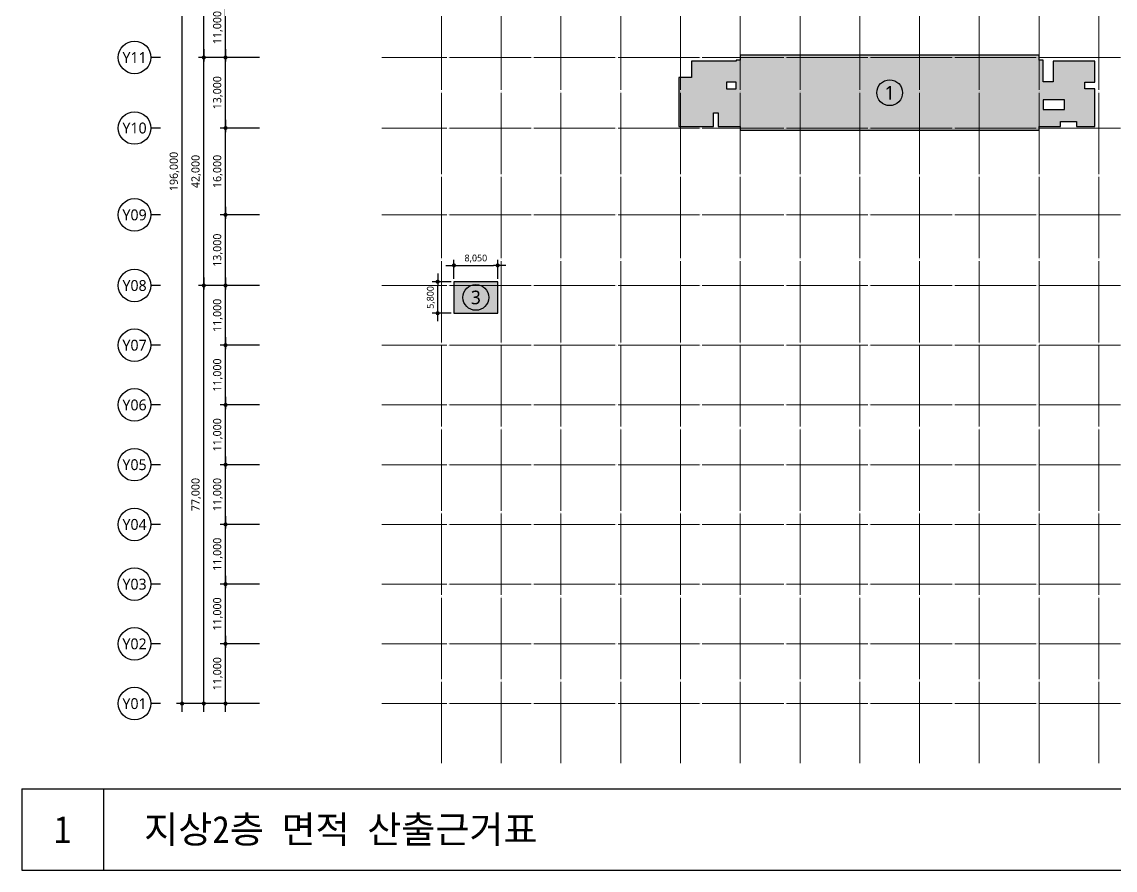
# Model space of a CAD drawing. Header units: millimetres. Extents: x 1877297 to 3504506, y 1389503 to 1925703.
# Drawn here: x 2717297 to 2918548, y 1657603 to 1813823 of the extents above; entities that cross this region are included whole.
import ezdxf
from ezdxf.enums import TextEntityAlignment as Align

# ---------------------------------------------------------------- set-up
doc = ezdxf.new("R2010")
doc.units = ezdxf.units.MM
doc.header["$LTSCALE"] = 5
doc.header["$MEASUREMENT"] = 0
doc.header["$PDSIZE"] = -10
doc.linetypes.add('CEN', pattern=[62, 60, -1, 0, -1])
doc.layers.get('0').update_dxf_attribs({"linetype": 'CONTINUOUS'})
doc.layers.get('Defpoints').update_dxf_attribs({"color": 153, "linetype": 'CONTINUOUS'})
for name, color, linetype, lineweight in [('A-AREA-LIN1', 4, 'CONTINUOUS', 25), ('A-AXIS-BUBL', 7, 'CONTINUOUS', 25), ('A-AXIS-LINE', 1, 'CEN', 15), ('A-DIMS', 7, 'CONTINUOUS', 25), ('A-XXXX-HATC', 8, 'CONTINUOUS', 18), ('A-XXXX-TABL', 7, 'CONTINUOUS', 25), ('A-XXXX-TXT2', 3, 'CONTINUOUS', 25)]:
    doc.layers.add(name, color=color, linetype=linetype, lineweight=lineweight)
doc.layers.add('AA-AREA', color=7, linetype='CONTINUOUS')
doc.layers.add('면적용', color=30, linetype='CONTINUOUS', plot=False)
doc.styles.add('HY울릉도L', font='')
doc.styles.add('돋움', font='')
doc.styles.add('맑은고딕', font='malgun.ttf')
doc.styles.get('HY울릉도L').set_extended_font_data('HYwulM')
doc.styles.get('돋움').set_extended_font_data('DotumChe')
doc.dimstyles.new('CDIM', dxfattribs={"dimtxt": 3, "dimasz": 1.5, "dimexe": 2, "dimexo": 1, "dimgap": 1, "dimtad": 1, "dimdec": 0, "dimrnd": 0.5, "dimzin": 0, "dimdsep": 32, "dimlunit": 6, "dimtxsty": 'HY울릉도L', "dimblk1": '_CIDOT', "dimblk2": '_CIDOT', "dimsah": 1, "dimcen": 5.5, "dimclrd": 2, "dimclre": 2, "dimclrt": 7, "dimadec": 0, "dimazin": 0, "dimtfac": 1, "dimtdec": 0, "dimtix": 1, "dimtmove": 2, "dimatfit": 1, "dimldrblk": '_CIDOT', "dimfxl": 1, "dimtolj": 1, "dimtzin": 0, "dimlwd": -1, "dimarcsym": 0})

# ---------------------------------------------------------------- blocks, each defined once
blk = doc.blocks.new('면적중심선')
at = {"layer": 'A-AXIS-LINE', "ltscale": 50}
for points in [[(676821, 1781471), (676821, 1999471)], [(687821, 1781471), (687821, 1999471)], [(698821, 1781471), (698821, 1999471)], [(709821, 1781471), (709821, 1999471)], [(720821, 1781471), (720821, 1999471)], [(731821, 1781471), (731821, 1999471)], [(742821, 1781471), (742821, 1999471)], [(753821, 1781471), (753821, 1999471)], [(764821, 1781471), (764821, 1999471)], [(775821, 1781471), (775821, 1999471)], [(786821, 1781471), (786821, 1999471)], [(797821, 1781471), (797821, 1999471)], [(808821, 1781471), (808821, 1999471)], [(819821, 1781471), (819821, 1999471)], [(830821, 1781471), (830821, 1999471)], [(841821, 1781471), (841821, 1999471)], [(852821, 1781471), (852821, 1999471)], [(863821, 1988471), (665821, 1988471)], [(863821, 1977471), (665821, 1977471)], [(863821, 1966471), (665821, 1966471)], [(863821, 1955471), (665821, 1955471)], [(863821, 1944471), (665821, 1944471)], [(863821, 1933471), (665821, 1933471)], [(863821, 1922471), (665821, 1922471)], [(863821, 1911471), (665821, 1911471)], [(863821, 1898471), (665821, 1898471)], [(863821, 1882471), (665821, 1882471)], [(863821, 1869471), (665821, 1869471)], [(863821, 1858471), (665821, 1858471)], [(863821, 1847471), (665821, 1847471)], [(863821, 1836471), (665821, 1836471)], [(863821, 1825471), (665821, 1825471)], [(863821, 1814471), (665821, 1814471)], [(863821, 1803471), (665821, 1803471)], [(863821, 1792471), (665821, 1792471)]]:
    blk.add_lwpolyline(points, dxfattribs=at)
blk = doc.blocks.new('_CIDOT')
at = {"color": 0, "linetype": 'ByBlock'}
blk.add_line((2, 0), (-1, 0), dxfattribs=at)
at = {"color": 0, "linetype": 'ByBlock', "const_width": 0.5}
blk.add_lwpolyline([(-0.25, 0, 1), (0.25, 0, 1)], format="xyb", close=True, dxfattribs=at)
blk = doc.blocks.new('*D3')
at = {"layer": 'A-DIMS', "lineweight": -2, "transparency": 16777216}
for p, q in [((93193, 67121), (85943, 67121)), ((93193, 56121), (85943, 56121))]:
    blk.add_line(p, q, dxfattribs=at)
at = {"layer": 'A-DIMS', "transparency": 16777216}
blk.add_line((86943, 56871), (86943, 66371), dxfattribs=at)
at = {"layer": 'Defpoints', "color": 0, "transparency": 16777216}
for p in [(86943, 67121), (93693, 67121), (93693, 56121)]:
    blk.add_point(p, dxfattribs=at)
at = {"layer": 'A-DIMS', "transparency": 16777216, "xscale": 750, "yscale": 750, "zscale": 750}
for p, rotation in [((86943, 67121), 90), ((86943, 56121), 270)]:
    blk.add_blockref('_CIDOT', p, dxfattribs=dict(at, rotation=rotation))
at = {"layer": 'A-DIMS', "color": 3, "transparency": 16777216, "insert": (85538, 61621), "char_height": 1500, "attachment_point": 5, "rotation": 90, "style": '맑은고딕'}
blk.add_mtext('\\A1;11,000', dxfattribs=at)
blk = doc.blocks.new('*D4')
at = {"layer": 'A-DIMS', "lineweight": -2, "transparency": 16777216}
for p, q in [((93193, 78121), (85943, 78121)), ((93193, 67121), (85943, 67121))]:
    blk.add_line(p, q, dxfattribs=at)
at = {"layer": 'A-DIMS', "transparency": 16777216}
blk.add_line((86943, 67871), (86943, 77371), dxfattribs=at)
at = {"layer": 'Defpoints', "color": 0, "transparency": 16777216}
for p in [(86943, 78121), (93693, 78121), (93693, 67121)]:
    blk.add_point(p, dxfattribs=at)
at = {"layer": 'A-DIMS', "transparency": 16777216, "xscale": 750, "yscale": 750, "zscale": 750}
for p, rotation in [((86943, 78121), 90), ((86943, 67121), 270)]:
    blk.add_blockref('_CIDOT', p, dxfattribs=dict(at, rotation=rotation))
at = {"layer": 'A-DIMS', "color": 3, "transparency": 16777216, "insert": (85538, 72621), "char_height": 1500, "attachment_point": 5, "rotation": 90, "style": '맑은고딕'}
blk.add_mtext('\\A1;11,000', dxfattribs=at)
blk = doc.blocks.new('*D5')
at = {"layer": 'A-DIMS', "lineweight": -2, "transparency": 16777216}
for p, q in [((93193, 89121), (85943, 89121)), ((93193, 78121), (85943, 78121))]:
    blk.add_line(p, q, dxfattribs=at)
at = {"layer": 'A-DIMS', "transparency": 16777216}
blk.add_line((86943, 78871), (86943, 88371), dxfattribs=at)
at = {"layer": 'Defpoints', "color": 0, "transparency": 16777216}
for p in [(86943, 89121), (93693, 89121), (93693, 78121)]:
    blk.add_point(p, dxfattribs=at)
at = {"layer": 'A-DIMS', "transparency": 16777216, "xscale": 750, "yscale": 750, "zscale": 750}
for p, rotation in [((86943, 89121), 90), ((86943, 78121), 270)]:
    blk.add_blockref('_CIDOT', p, dxfattribs=dict(at, rotation=rotation))
at = {"layer": 'A-DIMS', "color": 3, "transparency": 16777216, "insert": (85538, 83621), "char_height": 1500, "attachment_point": 5, "rotation": 90, "style": '맑은고딕'}
blk.add_mtext('\\A1;11,000', dxfattribs=at)
blk = doc.blocks.new('*D6')
at = {"layer": 'A-DIMS', "lineweight": -2, "transparency": 16777216}
for p, q in [((93193, 100121), (85943, 100121)), ((93193, 89121), (85943, 89121))]:
    blk.add_line(p, q, dxfattribs=at)
at = {"layer": 'A-DIMS', "transparency": 16777216}
blk.add_line((86943, 89871), (86943, 99371), dxfattribs=at)
at = {"layer": 'Defpoints', "color": 0, "transparency": 16777216}
for p in [(86943, 100121), (93693, 100121), (93693, 89121)]:
    blk.add_point(p, dxfattribs=at)
at = {"layer": 'A-DIMS', "transparency": 16777216, "xscale": 750, "yscale": 750, "zscale": 750}
for p, rotation in [((86943, 100121), 90), ((86943, 89121), 270)]:
    blk.add_blockref('_CIDOT', p, dxfattribs=dict(at, rotation=rotation))
at = {"layer": 'A-DIMS', "color": 3, "transparency": 16777216, "insert": (85538, 94621), "char_height": 1500, "attachment_point": 5, "rotation": 90, "style": '맑은고딕'}
blk.add_mtext('\\A1;11,000', dxfattribs=at)
blk = doc.blocks.new('*D7')
at = {"layer": 'A-DIMS', "lineweight": -2, "transparency": 16777216}
for p, q in [((93193, 111121), (85943, 111121)), ((93193, 100121), (85943, 100121))]:
    blk.add_line(p, q, dxfattribs=at)
at = {"layer": 'A-DIMS', "transparency": 16777216}
blk.add_line((86943, 100871), (86943, 110371), dxfattribs=at)
at = {"layer": 'Defpoints', "color": 0, "transparency": 16777216}
for p in [(86943, 111121), (93693, 111121), (93693, 100121)]:
    blk.add_point(p, dxfattribs=at)
at = {"layer": 'A-DIMS', "transparency": 16777216, "xscale": 750, "yscale": 750, "zscale": 750}
for p, rotation in [((86943, 111121), 90), ((86943, 100121), 270)]:
    blk.add_blockref('_CIDOT', p, dxfattribs=dict(at, rotation=rotation))
at = {"layer": 'A-DIMS', "color": 3, "transparency": 16777216, "insert": (85538, 105621), "char_height": 1500, "attachment_point": 5, "rotation": 90, "style": '맑은고딕'}
blk.add_mtext('\\A1;11,000', dxfattribs=at)
blk = doc.blocks.new('*D8')
at = {"layer": 'A-DIMS', "lineweight": -2, "transparency": 16777216}
for p, q in [((93193, 122121), (85943, 122121)), ((93193, 111121), (85943, 111121))]:
    blk.add_line(p, q, dxfattribs=at)
at = {"layer": 'A-DIMS', "transparency": 16777216}
blk.add_line((86943, 111871), (86943, 121371), dxfattribs=at)
at = {"layer": 'Defpoints', "color": 0, "transparency": 16777216}
for p in [(86943, 122121), (93693, 122121), (93693, 111121)]:
    blk.add_point(p, dxfattribs=at)
at = {"layer": 'A-DIMS', "transparency": 16777216, "xscale": 750, "yscale": 750, "zscale": 750}
for p, rotation in [((86943, 122121), 90), ((86943, 111121), 270)]:
    blk.add_blockref('_CIDOT', p, dxfattribs=dict(at, rotation=rotation))
at = {"layer": 'A-DIMS', "color": 3, "transparency": 16777216, "insert": (85538, 116621), "char_height": 1500, "attachment_point": 5, "rotation": 90, "style": '맑은고딕'}
blk.add_mtext('\\A1;11,000', dxfattribs=at)
blk = doc.blocks.new('*D9')
at = {"layer": 'A-DIMS', "lineweight": -2, "transparency": 16777216}
for p, q in [((93193, 135121), (85943, 135121)), ((93193, 122121), (85943, 122121))]:
    blk.add_line(p, q, dxfattribs=at)
at = {"layer": 'A-DIMS', "transparency": 16777216}
blk.add_line((86943, 122871), (86943, 134371), dxfattribs=at)
at = {"layer": 'Defpoints', "color": 0, "transparency": 16777216}
for p in [(86943, 135121), (93693, 135121), (93693, 122121)]:
    blk.add_point(p, dxfattribs=at)
at = {"layer": 'A-DIMS', "transparency": 16777216, "xscale": 750, "yscale": 750, "zscale": 750}
for p, rotation in [((86943, 135121), 90), ((86943, 122121), 270)]:
    blk.add_blockref('_CIDOT', p, dxfattribs=dict(at, rotation=rotation))
at = {"layer": 'A-DIMS', "color": 3, "transparency": 16777216, "insert": (85538, 128621), "char_height": 1500, "attachment_point": 5, "rotation": 90, "style": '맑은고딕'}
blk.add_mtext('\\A1;13,000', dxfattribs=at)
blk = doc.blocks.new('*D10')
at = {"layer": 'A-DIMS', "lineweight": -2, "transparency": 16777216}
for p, q in [((93193, 151121), (85943, 151121)), ((93193, 135121), (85943, 135121))]:
    blk.add_line(p, q, dxfattribs=at)
at = {"layer": 'A-DIMS', "transparency": 16777216}
blk.add_line((86943, 135871), (86943, 150371), dxfattribs=at)
at = {"layer": 'Defpoints', "color": 0, "transparency": 16777216}
for p in [(86943, 151121), (93693, 151121), (93693, 135121)]:
    blk.add_point(p, dxfattribs=at)
at = {"layer": 'A-DIMS', "transparency": 16777216, "xscale": 750, "yscale": 750, "zscale": 750}
for p, rotation in [((86943, 151121), 90), ((86943, 135121), 270)]:
    blk.add_blockref('_CIDOT', p, dxfattribs=dict(at, rotation=rotation))
at = {"layer": 'A-DIMS', "color": 3, "transparency": 16777216, "insert": (85538, 143121), "char_height": 1500, "attachment_point": 5, "rotation": 90, "style": '맑은고딕'}
blk.add_mtext('\\A1;16,000', dxfattribs=at)
blk = doc.blocks.new('*D11')
at = {"layer": 'A-DIMS', "lineweight": -2, "transparency": 16777216}
for p, q in [((93193, 164121), (85943, 164121)), ((93193, 151121), (85943, 151121))]:
    blk.add_line(p, q, dxfattribs=at)
at = {"layer": 'A-DIMS', "transparency": 16777216}
blk.add_line((86943, 151871), (86943, 163371), dxfattribs=at)
at = {"layer": 'Defpoints', "color": 0, "transparency": 16777216}
for p in [(86943, 164121), (93693, 164121), (93693, 151121)]:
    blk.add_point(p, dxfattribs=at)
at = {"layer": 'A-DIMS', "transparency": 16777216, "xscale": 750, "yscale": 750, "zscale": 750}
for p, rotation in [((86943, 164121), 90), ((86943, 151121), 270)]:
    blk.add_blockref('_CIDOT', p, dxfattribs=dict(at, rotation=rotation))
at = {"layer": 'A-DIMS', "color": 3, "transparency": 16777216, "insert": (85538, 157621), "char_height": 1500, "attachment_point": 5, "rotation": 90, "style": '맑은고딕'}
blk.add_mtext('\\A1;13,000', dxfattribs=at)
blk = doc.blocks.new('*D12')
at = {"layer": 'A-DIMS', "lineweight": -2, "transparency": 16777216}
for p, q in [((93193, 175121), (85943, 175121)), ((93193, 164121), (85943, 164121))]:
    blk.add_line(p, q, dxfattribs=at)
at = {"layer": 'A-DIMS', "transparency": 16777216}
blk.add_line((86943, 164871), (86943, 174371), dxfattribs=at)
at = {"layer": 'Defpoints', "color": 0, "transparency": 16777216}
for p in [(86943, 175121), (93693, 175121), (93693, 164121)]:
    blk.add_point(p, dxfattribs=at)
at = {"layer": 'A-DIMS', "transparency": 16777216, "xscale": 750, "yscale": 750, "zscale": 750}
for p, rotation in [((86943, 175121), 90), ((86943, 164121), 270)]:
    blk.add_blockref('_CIDOT', p, dxfattribs=dict(at, rotation=rotation))
at = {"layer": 'A-DIMS', "color": 3, "transparency": 16777216, "insert": (85538, 169621), "char_height": 1500, "attachment_point": 5, "rotation": 90, "style": '맑은고딕'}
blk.add_mtext('\\A1;11,000', dxfattribs=at)
blk = doc.blocks.new('*D19')
at = {"layer": 'A-DIMS', "lineweight": -2, "transparency": 16777216}
for p, q in [((93193, 122121), (81943, 122121)), ((93193, 45121), (81943, 45121))]:
    blk.add_line(p, q, dxfattribs=at)
at = {"layer": 'A-DIMS', "transparency": 16777216}
blk.add_line((82943, 45871), (82943, 121371), dxfattribs=at)
at = {"layer": 'Defpoints', "color": 0, "transparency": 16777216}
for p in [(82943, 122121), (93693, 122121), (93693, 45121)]:
    blk.add_point(p, dxfattribs=at)
at = {"layer": 'A-DIMS', "transparency": 16777216, "xscale": 750, "yscale": 750, "zscale": 750}
for p, rotation in [((82943, 122121), 90), ((82943, 45121), 270)]:
    blk.add_blockref('_CIDOT', p, dxfattribs=dict(at, rotation=rotation))
at = {"layer": 'A-DIMS', "color": 3, "transparency": 16777216, "insert": (81542, 83621), "char_height": 1500, "attachment_point": 5, "rotation": 90, "style": '맑은고딕'}
blk.add_mtext('\\A1;77,000', dxfattribs=at)
blk = doc.blocks.new('*D20')
at = {"layer": 'A-DIMS', "lineweight": -2, "transparency": 16777216}
for p, q in [((93193, 241121), (77943, 241121)), ((93193, 45121), (77943, 45121))]:
    blk.add_line(p, q, dxfattribs=at)
at = {"layer": 'A-DIMS', "transparency": 16777216}
blk.add_line((78943, 45871), (78943, 240371), dxfattribs=at)
at = {"layer": 'Defpoints', "color": 0, "transparency": 16777216}
for p in [(78943, 241121), (93693, 241121), (93693, 45121)]:
    blk.add_point(p, dxfattribs=at)
at = {"layer": 'A-DIMS', "transparency": 16777216, "xscale": 750, "yscale": 750, "zscale": 750}
for p, rotation in [((78943, 241121), 90), ((78943, 45121), 270)]:
    blk.add_blockref('_CIDOT', p, dxfattribs=dict(at, rotation=rotation))
at = {"layer": 'A-DIMS', "color": 3, "transparency": 16777216, "insert": (77538, 143121), "char_height": 1500, "attachment_point": 5, "rotation": 90, "style": '맑은고딕'}
blk.add_mtext('\\A1;196,000', dxfattribs=at)
blk = doc.blocks.new('*D21')
at = {"layer": 'A-DIMS', "lineweight": -2, "transparency": 16777216}
for p, q in [((93193, 56121), (85943, 56121)), ((93193, 45121), (85943, 45121))]:
    blk.add_line(p, q, dxfattribs=at)
at = {"layer": 'A-DIMS', "transparency": 16777216}
blk.add_line((86943, 45871), (86943, 55371), dxfattribs=at)
at = {"layer": 'Defpoints', "color": 0, "transparency": 16777216}
for p in [(86943, 56121), (93693, 56121), (93693, 45121)]:
    blk.add_point(p, dxfattribs=at)
at = {"layer": 'A-DIMS', "transparency": 16777216, "xscale": 750, "yscale": 750, "zscale": 750}
for p, rotation in [((86943, 56121), 90), ((86943, 45121), 270)]:
    blk.add_blockref('_CIDOT', p, dxfattribs=dict(at, rotation=rotation))
at = {"layer": 'A-DIMS', "color": 3, "transparency": 16777216, "insert": (85538, 50621), "char_height": 1500, "attachment_point": 5, "rotation": 90, "style": '맑은고딕'}
blk.add_mtext('\\A1;11,000', dxfattribs=at)
blk = doc.blocks.new('*D22')
at = {"layer": 'A-DIMS', "lineweight": -2, "transparency": 16777216}
for p, q in [((93193, 164121), (81943, 164121)), ((93193, 122121), (81943, 122121))]:
    blk.add_line(p, q, dxfattribs=at)
at = {"layer": 'A-DIMS', "transparency": 16777216}
blk.add_line((82943, 122871), (82943, 163371), dxfattribs=at)
at = {"layer": 'Defpoints', "color": 0, "transparency": 16777216}
for p in [(82943, 164121), (93693, 164121), (93693, 122121)]:
    blk.add_point(p, dxfattribs=at)
at = {"layer": 'A-DIMS', "transparency": 16777216, "xscale": 750, "yscale": 750, "zscale": 750}
for p, rotation in [((82943, 164121), 90), ((82943, 122121), 270)]:
    blk.add_blockref('_CIDOT', p, dxfattribs=dict(at, rotation=rotation))
at = {"layer": 'A-DIMS', "color": 3, "transparency": 16777216, "insert": (81542, 143121), "char_height": 1500, "attachment_point": 5, "rotation": 90, "style": '맑은고딕'}
blk.add_mtext('\\A1;42,000', dxfattribs=at)
blk = doc.blocks.new('*D23')
at = {"layer": 'A-DIMS', "lineweight": -2, "transparency": 16777216}
for p, q in [((93193, 241121), (81943, 241121)), ((93193, 164121), (81943, 164121))]:
    blk.add_line(p, q, dxfattribs=at)
at = {"layer": 'A-DIMS', "transparency": 16777216}
blk.add_line((82943, 164871), (82943, 240371), dxfattribs=at)
at = {"layer": 'Defpoints', "color": 0, "transparency": 16777216}
for p in [(82943, 241121), (93693, 241121), (93693, 164121)]:
    blk.add_point(p, dxfattribs=at)
at = {"layer": 'A-DIMS', "transparency": 16777216, "xscale": 750, "yscale": 750, "zscale": 750}
for p, rotation in [((82943, 241121), 90), ((82943, 164121), 270)]:
    blk.add_blockref('_CIDOT', p, dxfattribs=dict(at, rotation=rotation))
at = {"layer": 'A-DIMS', "color": 3, "transparency": 16777216, "insert": (81542, 202621), "char_height": 1500, "attachment_point": 5, "rotation": 90, "style": '맑은고딕'}
blk.add_mtext('\\A1;77,000', dxfattribs=at)
blk = doc.blocks.new('*D63')
at = {"layer": 'A-DIMS', "lineweight": -2, "transparency": 16777216}
for p, q in [((2796840, 1766473), (2796840, 1769973)), ((2804890, 1766473), (2804890, 1769973))]:
    blk.add_line(p, q, dxfattribs=at)
at = {"layer": 'A-DIMS', "transparency": 16777216}
blk.add_line((2797590, 1768973), (2804140, 1768973), dxfattribs=at)
at = {"layer": 'Defpoints', "color": 0, "transparency": 16777216}
for p in [(2804890, 1768973), (2796840, 1765973), (2804890, 1765973)]:
    blk.add_point(p, dxfattribs=at)
at = {"layer": 'A-DIMS', "transparency": 16777216, "xscale": 750, "yscale": 750, "zscale": 750, "rotation": 180}
blk.add_blockref('_CIDOT', (2796840, 1768973), dxfattribs=at)
at = {"layer": 'A-DIMS', "transparency": 16777216, "xscale": 750, "yscale": 750, "zscale": 750}
blk.add_blockref('_CIDOT', (2804890, 1768973), dxfattribs=at)
at = {"layer": 'A-DIMS', "color": 3, "transparency": 16777216, "insert": (2800865, 1770224), "char_height": 1250, "attachment_point": 5, "style": '맑은고딕'}
blk.add_mtext('\\A1;8,050', dxfattribs=at)
blk = doc.blocks.new('*D64')
at = {"layer": 'A-DIMS', "lineweight": -2, "transparency": 16777216}
for p, q in [((2796340, 1765973), (2792840, 1765973)), ((2796340, 1760173), (2792840, 1760173))]:
    blk.add_line(p, q, dxfattribs=at)
at = {"layer": 'A-DIMS', "transparency": 16777216}
blk.add_line((2793840, 1760923), (2793840, 1765223), dxfattribs=at)
at = {"layer": 'Defpoints', "color": 0, "transparency": 16777216}
for p in [(2793840, 1765973), (2796840, 1765973), (2796840, 1760173)]:
    blk.add_point(p, dxfattribs=at)
at = {"layer": 'A-DIMS', "transparency": 16777216, "xscale": 750, "yscale": 750, "zscale": 750}
for p, rotation in [((2793840, 1765973), 90), ((2793840, 1760173), 270)]:
    blk.add_blockref('_CIDOT', p, dxfattribs=dict(at, rotation=rotation))
at = {"layer": 'A-DIMS', "color": 3, "transparency": 16777216, "insert": (2792589, 1763073), "char_height": 1250, "attachment_point": 5, "rotation": 90, "style": '맑은고딕'}
blk.add_mtext('\\A1;5,800', dxfattribs=at)
blk = doc.blocks.new('DIM(210222)')
for p, q in [((74943, 164120.6), (73193, 164120.6)), ((74943, 151120.6), (73193, 151120.6)), ((74943, 135120.6), (73193, 135120.6)), ((74943, 122120.6), (73193, 122120.6)), ((74943, 111120.6), (73193, 111120.6)), ((74943, 100120.6), (73193, 100120.6)), ((74943, 89120.6), (73193, 89120.6)), ((74943, 78120.6), (73193, 78120.6)), ((74943, 67120.6), (73193, 67120.6)), ((74943, 56120.6), (73193, 56120.6)), ((74943, 45120.6), (73193, 45120.6))]:
    blk.add_line(p, q)
at = {"layer": 'A-AXIS-BUBL', "ltscale": 0.2}
for centre in [(70193, 164120.6), (70193, 151120.6), (70193, 135120.6), (70193, 122120.6), (70193, 111120.6), (70193, 100120.6), (70193, 89120.6), (70193, 78120.6), (70193, 67120.6), (70193, 56120.6), (70193, 45120.6)]:
    blk.add_circle(centre, 3000, dxfattribs=at)
at = {"layer": 'A-XXXX-TXT2', "ltscale": 0.2, "style": '맑은고딕'}
for s, p in [('Y11', (70193, 164120.6)), ('Y10', (70193, 151120.6)), ('Y09', (70193, 135120.6)), ('Y08', (70193, 122120.6)), ('Y07', (70193, 111120.6)), ('Y06', (70193, 100120.6)), ('Y05', (70193, 89120.6)), ('Y04', (70193, 78120.6)), ('Y03', (70193, 67120.6)), ('Y02', (70193, 56120.6)), ('Y01', (70193, 45120.6))]:
    blk.add_text(s, height=2000, dxfattribs=at).set_placement(p, align=Align.MIDDLE)
at = {"layer": 'A-DIMS'}
for p1, p2, distance, picture, middle in [((93693, 45120.6), (93693, 241120.6), 14750, '*D20', (77538.1, 143120.6)), ((93693, 164120.6), (93693, 241120.6), 10750, '*D23', (81542.2, 202620.6)), ((93693, 164120.6), (93693, 175120.6), 6750, '*D12', (85538.1, 169620.6)), ((93693, 122120.6), (93693, 164120.6), 10750, '*D22', (81542.2, 143120.6)), ((93693, 151120.6), (93693, 164120.6), 6750, '*D11', (85538.1, 157620.6)), ((93693, 135120.6), (93693, 151120.6), 6750, '*D10', (85538.1, 143120.6)), ((93693, 122120.6), (93693, 135120.6), 6750, '*D9', (85538.1, 128620.6)), ((93693, 45120.6), (93693, 122120.6), 10750, '*D19', (81542.2, 83620.6)), ((93693, 111120.6), (93693, 122120.6), 6750, '*D8', (85538.1, 116620.6)), ((93693, 100120.6), (93693, 111120.6), 6750, '*D7', (85538.1, 105620.6)), ((93693, 89120.6), (93693, 100120.6), 6750, '*D6', (85538.1, 94620.6)), ((93693, 78120.6), (93693, 89120.6), 6750, '*D5', (85538.1, 83620.6)), ((93693, 67120.6), (93693, 78120.6), 6750, '*D4', (85538.1, 72620.6)), ((93693, 56120.6), (93693, 67120.6), 6750, '*D3', (85538.1, 61620.6)), ((93693, 45120.6), (93693, 56120.6), 6750, '*D21', (85538.1, 50620.6))]:
    dim = blk.add_aligned_dim(p1=p1, p2=p2, distance=distance, dimstyle='CDIM', override={"dimscale": 500, "dimtxsty": '맑은고딕', "dimclrd": 256, "dimclre": 256, "dimclrt": 3}, dxfattribs=at)
    dim.commit()
    dim.dimension.update_dxf_attribs({"geometry": picture, "text_midpoint": middle})

msp = doc.modelspace()

# ---------------------------------------------------------------- hatches: boundary and pattern name
at = {"layer": 'A-XXXX-HATC'}
h = msp.add_hatch(color=256, dxfattribs=at)
h.dxf.hatch_style = 1
h.paths.add_polyline_path([(2968240.1, 1806573.4), (2968240.1, 1812373.4), (2960190.1, 1812373.4), (2960190.1, 1806573.4)])
h.paths.add_polyline_path([(2796840.1, 1760173.4), (2804890.1, 1760173.4), (2804890.1, 1765973.4), (2796840.1, 1765973.4)])
h = msp.add_hatch(color=256, dxfattribs=at)
h.dxf.hatch_style = 1
h.paths.add_polyline_path([(2849540.1, 1807673.4), (2849540.1, 1806773.4), (2848790.1, 1806773.4), (2848790.1, 1806573.4), (2840565.1, 1806573.4), (2840565.1, 1803598.4), (2838240.1, 1803598.4), (2838240.1, 1794573.4), (2844640.1, 1794573.4), (2844640.1, 1797073.4), (2845465.1, 1797073.4), (2845465.1, 1794573.4), (2849540.1, 1794573.4), (2849540.1, 1793873.4), (2904540.1, 1793873.4), (2904540.1, 1794573.4), (2908465.1, 1794573.4), (2908465.1, 1795473.4), (2911465.1, 1795473.4), (2911465.1, 1794573.4), (2914790.1, 1794573.4), (2914790.1, 1801498.4), (2912990.1, 1801498.4), (2912990.1, 1802723.4), (2914790.1, 1802723.4), (2914790.1, 1806573.4), (2907115.1, 1806573.4), (2907115.1, 1802748.4), (2905290.1, 1802748.4), (2905290.1, 1806773.4), (2904540.1, 1806773.4), (2904540.1, 1807673.4)])
h.paths.add_polyline_path([(2905290.1, 1799448.4), (2909215.1, 1799448.4), (2909215.1, 1797698.4), (2905290.1, 1797698.4)], flags=16)
h.paths.add_polyline_path([(2848790.1, 1801498.4), (2846990.1, 1801498.4), (2846990.1, 1802723.4), (2848790.1, 1802723.4)], flags=16)

# ---------------------------------------------------------------- linework, layer by layer
at = {"layer": 'A-AREA-LIN1'}
for points in [[(2838240.1, 1803598.4), (2838240.1, 1794573.4), (2844640.1, 1794573.4), (2844640.1, 1797073.4), (2845465.1, 1797073.4), (2845465.1, 1794573.4), (2849540.1, 1794573.4), (2849540.1, 1793873.4), (2904540.1, 1793873.4), (2904540.1, 1794573.4), (2908465.1, 1794573.4), (2908465.1, 1795473.4), (2911465.1, 1795473.4), (2911465.1, 1794573.4), (2914790.1, 1794573.4), (2914790.1, 1801498.4), (2912990.1, 1801498.4), (2912990.1, 1802723.4), (2914790.1, 1802723.4), (2914790.1, 1806573.4), (2907115.1, 1806573.4), (2907115.1, 1802748.4), (2905290.1, 1802748.4), (2905290.1, 1806773.4), (2904540.1, 1806773.4), (2904540.1, 1807673.4), (2849540.1, 1807673.4), (2849540.1, 1806773.4), (2848790.1, 1806773.4), (2848790.1, 1806573.4), (2840565.1, 1806573.4), (2840565.1, 1803598.4)], [(2846990.1, 1801498.4), (2848790.1, 1801498.4), (2848790.1, 1802723.4), (2846990.1, 1802723.4)], [(2905290.1, 1797698.4), (2909215.1, 1797698.4), (2909215.1, 1799448.4), (2905290.1, 1799448.4)]]:
    msp.add_lwpolyline(points, close=True, dxfattribs=at)
at = {"layer": 'A-XXXX-TABL'}
for p, q in [((2717297, 1672602.8), (3436047, 1672602.8)), ((2717297, 1672602.8), (2717297, 1657602.8)), ((2732297, 1672602.8), (2732297, 1657602.8)), ((2717297, 1657602.8), (3436047, 1657602.8))]:
    msp.add_line(p, q, dxfattribs=at)
at = {"layer": 'AA-AREA', "ltscale": 0.2}
for centre in [(2877040.1, 1800773.4), (2800865.1, 1763073.4)]:
    msp.add_circle(centre, 2373.1, dxfattribs=at)
at = {"layer": '면적용', "color": 4}
msp.add_lwpolyline([(2796840.1, 1760173.4), (2804890.1, 1760173.4), (2804890.1, 1765973.4), (2796840.1, 1765973.4)], close=True, dxfattribs=at)

# ---------------------------------------------------------------- block references
for name, p in [('DIM(210222)', (2667847, 1643152.8)), ('면적중심선', (2117719, -104197.1))]:
    msp.add_blockref(name, p)

# ---------------------------------------------------------------- texts
at = {"layer": 'A-XXXX-TXT2', "style": '맑은고딕'}
for s, p in [('1', (2877040.1, 1800773.4)), ('3', (2800865.1, 1763073.4))]:
    msp.add_text(s, height=2500, dxfattribs=at).set_placement(p, align=Align.MIDDLE)
at = {"layer": 'A-XXXX-TXT2', "style": '돋움'}
msp.add_text('1', height=5000, dxfattribs=at).set_placement((2724797, 1665102.8), align=Align.MIDDLE_CENTER)
msp.add_text('지상2층 면적 산출근거표', height=5000, dxfattribs=at).set_placement((2739797, 1662602.8))

# ---------------------------------------------------------------- dimensions: what is measured, and where the dimension line sits
at = {"layer": 'A-DIMS'}
for p1, p2, picture, middle in [((2796840.1, 1765973.4), (2804890.1, 1765973.4), '*D63', (2800865.1, 1770224.1)), ((2796840.1, 1760173.4), (2796840.1, 1765973.4), '*D64', (2792589.4, 1763073.4))]:
    dim = msp.add_aligned_dim(p1=p1, p2=p2, distance=3000, dimstyle='CDIM', override={"dimscale": 500, "dimtxt": 2.5, "dimtxsty": '맑은고딕', "dimclrd": 256, "dimclre": 256, "dimclrt": 3}, dxfattribs=at)
    dim.commit()
    dim.dimension.update_dxf_attribs({"geometry": picture, "text_midpoint": middle})

doc.saveas('drawing.dxf')
